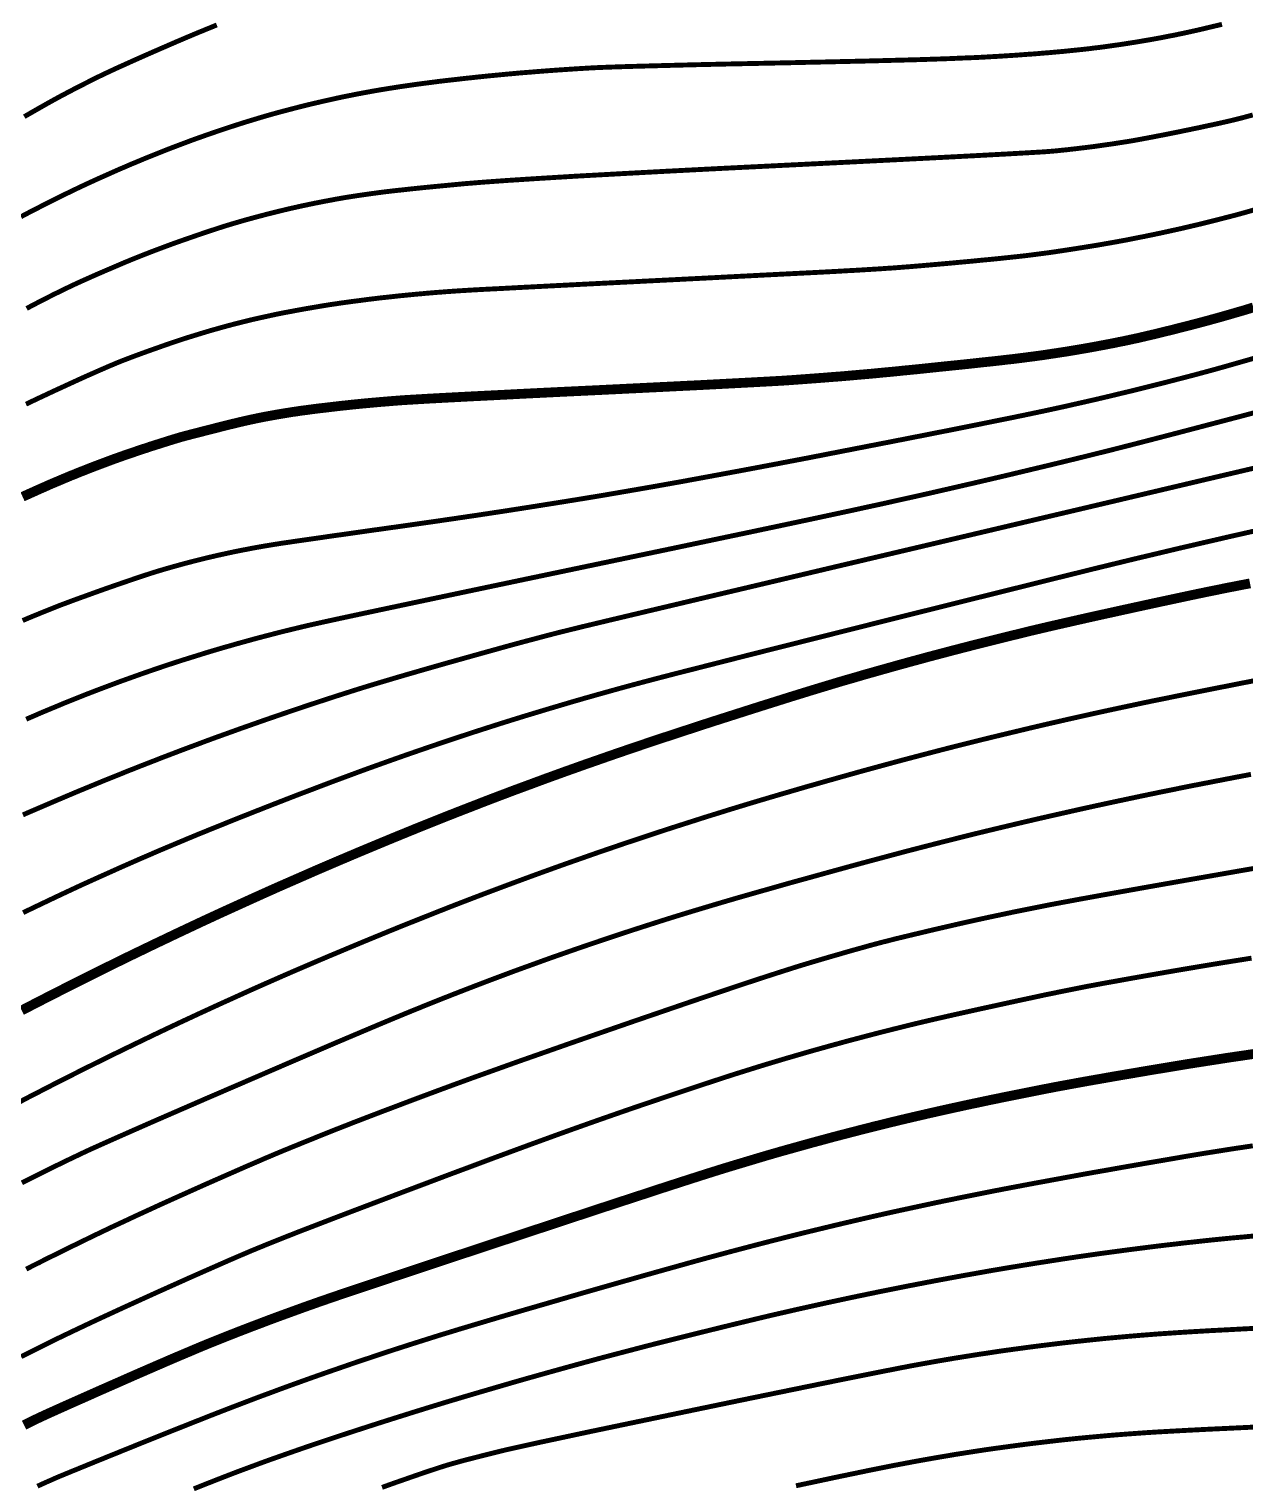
# Model space of a CAD drawing. Extents: x 36524600 to 36525730, y 2746759 to 2747713.
# Drawn here: x 36525070.4 to 36525089.02, y 2747555.33 to 2747577.6 of the extents above; entities that cross this region are included whole.
import ezdxf

# ---------------------------------------------------------------- set-up
doc = ezdxf.new("R2010")
doc.units = 0
doc.header["$LTSCALE"] = 1000
doc.header["$MEASUREMENT"] = 0
doc.layers.add('DGX', color=251, linetype='Continuous')

# ---------------------------------------------------------------- blocks, each defined once
blk = doc.blocks.new('dxt')
at = {"layer": 'DGX', "color": 253, "linetype": 'Continuous', "flags": 128}
for points, const_width in [([(36525070.33, 2747576.26), (36525070.446, 2747576.327), (36525070.553, 2747576.388), (36525070.653, 2747576.445), (36525070.744, 2747576.496), (36525070.826, 2747576.541), (36525070.9, 2747576.581), (36525070.97, 2747576.618), (36525071.04, 2747576.655), (36525071.111, 2747576.692), (36525071.181, 2747576.728), (36525071.252, 2747576.764), (36525071.323, 2747576.8), (36525071.393, 2747576.836), (36525071.465, 2747576.871), (36525071.543, 2747576.909), (36525071.635, 2747576.952), (36525071.74, 2747577.001), (36525071.86, 2747577.055), (36525071.993, 2747577.115), (36525072.141, 2747577.181), (36525072.302, 2747577.252), (36525072.477, 2747577.328), (36525072.654, 2747577.405), (36525072.823, 2747577.477), (36525072.983, 2747577.544), (36525073.134, 2747577.606), (36525073.277, 2747577.664)], 0.075), ([(36525088.667, 2747577.674), (36525088.488, 2747577.632), (36525088.351, 2747577.599), (36525088.254, 2747577.577), (36525088.177, 2747577.56), (36525088.1, 2747577.543), (36525088.024, 2747577.527), (36525087.947, 2747577.511), (36525087.87, 2747577.496), (36525087.793, 2747577.481), (36525087.716, 2747577.466), (36525087.639, 2747577.452), (36525087.562, 2747577.438), (36525087.484, 2747577.425), (36525087.407, 2747577.412), (36525087.33, 2747577.399), (36525087.252, 2747577.387), (36525087.175, 2747577.375), (36525087.097, 2747577.363), (36525087.019, 2747577.352), (36525086.942, 2747577.341), (36525086.864, 2747577.33), (36525086.786, 2747577.32), (36525086.708, 2747577.311), (36525086.631, 2747577.301), (36525086.553, 2747577.292), (36525086.475, 2747577.284), (36525086.397, 2747577.276), (36525086.319, 2747577.268), (36525086.241, 2747577.26), (36525086.162, 2747577.253), (36525086.084, 2747577.246), (36525086.006, 2747577.239), (36525085.928, 2747577.233), (36525085.85, 2747577.226), (36525085.771, 2747577.22), (36525085.693, 2747577.215), (36525085.614, 2747577.209), (36525085.536, 2747577.203), (36525085.458, 2747577.198), (36525085.379, 2747577.193), (36525085.301, 2747577.188), (36525085.222, 2747577.183), (36525085.144, 2747577.179), (36525085.061, 2747577.174), (36525084.967, 2747577.169), (36525084.864, 2747577.164), (36525084.752, 2747577.16), (36525084.629, 2747577.155), (36525084.496, 2747577.149), (36525084.354, 2747577.144), (36525084.202, 2747577.139), (36525084.023, 2747577.133), (36525083.799, 2747577.127), (36525083.531, 2747577.12), (36525083.218, 2747577.112), (36525082.86, 2747577.104), (36525082.459, 2747577.095), (36525082.012, 2747577.085), (36525081.521, 2747577.075), (36525081.033, 2747577.065), (36525080.594, 2747577.055), (36525080.204, 2747577.045), (36525079.864, 2747577.036), (36525079.574, 2747577.028), (36525079.332, 2747577.02), (36525079.14, 2747577.013), (36525078.998, 2747577.006), (36525078.88, 2747576.999), (36525078.763, 2747576.992), (36525078.645, 2747576.984), (36525078.527, 2747576.976), (36525078.41, 2747576.968), (36525078.292, 2747576.959), (36525078.174, 2747576.95), (36525078.057, 2747576.94), (36525077.938, 2747576.931), (36525077.818, 2747576.92), (36525077.696, 2747576.909), (36525077.573, 2747576.897), (36525077.447, 2747576.885), (36525077.32, 2747576.872), (36525077.191, 2747576.858), (36525077.06, 2747576.844), (36525076.93, 2747576.829), (36525076.802, 2747576.815), (36525076.677, 2747576.8), (36525076.556, 2747576.784), (36525076.437, 2747576.769), (36525076.32, 2747576.753), (36525076.207, 2747576.737), (36525076.097, 2747576.721), (36525075.988, 2747576.704), (36525075.879, 2747576.687), (36525075.77, 2747576.669), (36525075.661, 2747576.65), (36525075.553, 2747576.63), (36525075.445, 2747576.61), (36525075.336, 2747576.588), (36525075.228, 2747576.567), (36525075.12, 2747576.544), (36525075.013, 2747576.52), (36525074.905, 2747576.496), (36525074.798, 2747576.471), (36525074.691, 2747576.446), (36525074.583, 2747576.419), (36525074.477, 2747576.392), (36525074.37, 2747576.364), (36525074.263, 2747576.336), (36525074.157, 2747576.307), (36525074.051, 2747576.277), (36525073.945, 2747576.246), (36525073.84, 2747576.214), (36525073.734, 2747576.182), (36525073.629, 2747576.149), (36525073.524, 2747576.115), (36525073.419, 2747576.081), (36525073.315, 2747576.046), (36525073.21, 2747576.01), (36525073.106, 2747575.974), (36525073.002, 2747575.937), (36525072.898, 2747575.9), (36525072.795, 2747575.861), (36525072.691, 2747575.822), (36525072.588, 2747575.783), (36525072.485, 2747575.743), (36525072.382, 2747575.702), (36525072.28, 2747575.661), (36525072.178, 2747575.62), (36525072.076, 2747575.577), (36525071.974, 2747575.535), (36525071.872, 2747575.491), (36525071.771, 2747575.448), (36525071.67, 2747575.403), (36525071.569, 2747575.358), (36525071.468, 2747575.313), (36525071.367, 2747575.267), (36525071.267, 2747575.221), (36525071.167, 2747575.174), (36525071.068, 2747575.126), (36525070.968, 2747575.078), (36525070.869, 2747575.029), (36525070.77, 2747574.98), (36525070.671, 2747574.931), (36525070.573, 2747574.88), (36525070.475, 2747574.83), (36525070.377, 2747574.779), (36525070.279, 2747574.727)], 0.075), ([(36525089.138, 2747576.286), (36525088.983, 2747576.244), (36525088.884, 2747576.219), (36525088.81, 2747576.201), (36525088.728, 2747576.182), (36525088.636, 2747576.161), (36525088.536, 2747576.139), (36525088.426, 2747576.116), (36525088.308, 2747576.09), (36525088.181, 2747576.064), (36525088.046, 2747576.036), (36525087.91, 2747576.008), (36525087.783, 2747575.983), (36525087.664, 2747575.96), (36525087.555, 2747575.939), (36525087.454, 2747575.92), (36525087.361, 2747575.903), (36525087.278, 2747575.888), (36525087.203, 2747575.876), (36525087.132, 2747575.865), (36525087.061, 2747575.854), (36525086.991, 2747575.843), (36525086.92, 2747575.833), (36525086.849, 2747575.823), (36525086.778, 2747575.813), (36525086.707, 2747575.803), (36525086.636, 2747575.794), (36525086.565, 2747575.785), (36525086.494, 2747575.777), (36525086.423, 2747575.768), (36525086.352, 2747575.76), (36525086.281, 2747575.752), (36525086.21, 2747575.745), (36525086.139, 2747575.737), (36525086.068, 2747575.731), (36525085.941, 2747575.721), (36525085.701, 2747575.707), (36525085.349, 2747575.687), (36525084.884, 2747575.662), (36525084.308, 2747575.632), (36525083.619, 2747575.597), (36525082.817, 2747575.557), (36525081.904, 2747575.512), (36525080.979, 2747575.466), (36525080.147, 2747575.423), (36525079.405, 2747575.383), (36525078.755, 2747575.347), (36525078.196, 2747575.313), (36525077.729, 2747575.283), (36525077.353, 2747575.256), (36525077.068, 2747575.233), (36525076.838, 2747575.211), (36525076.627, 2747575.191), (36525076.434, 2747575.172), (36525076.26, 2747575.154), (36525076.105, 2747575.137), (36525075.967, 2747575.122), (36525075.849, 2747575.108), (36525075.749, 2747575.095), (36525075.66, 2747575.083), (36525075.573, 2747575.071), (36525075.49, 2747575.059), (36525075.409, 2747575.047), (36525075.332, 2747575.035), (36525075.257, 2747575.023), (36525075.186, 2747575.011), (36525075.117, 2747574.999), (36525075.05, 2747574.986), (36525074.983, 2747574.974), (36525074.915, 2747574.961), (36525074.848, 2747574.948), (36525074.781, 2747574.935), (36525074.714, 2747574.921), (36525074.648, 2747574.907), (36525074.581, 2747574.893), (36525074.514, 2747574.878), (36525074.447, 2747574.863), (36525074.381, 2747574.848), (36525074.314, 2747574.832), (36525074.248, 2747574.816), (36525074.182, 2747574.8), (36525074.115, 2747574.783), (36525074.049, 2747574.767), (36525073.983, 2747574.749), (36525073.917, 2747574.732), (36525073.851, 2747574.714), (36525073.785, 2747574.696), (36525073.719, 2747574.678), (36525073.653, 2747574.659), (36525073.588, 2747574.64), (36525073.522, 2747574.621), (36525073.453, 2747574.6), (36525073.375, 2747574.576), (36525073.29, 2747574.548), (36525073.197, 2747574.518), (36525073.095, 2747574.484), (36525072.986, 2747574.447), (36525072.869, 2747574.406), (36525072.744, 2747574.363), (36525072.615, 2747574.317), (36525072.487, 2747574.27), (36525072.359, 2747574.222), (36525072.231, 2747574.173), (36525072.104, 2747574.123), (36525071.977, 2747574.072), (36525071.851, 2747574.02), (36525071.725, 2747573.966), (36525071.603, 2747573.914), (36525071.489, 2747573.865), (36525071.384, 2747573.819), (36525071.286, 2747573.775), (36525071.196, 2747573.735), (36525071.115, 2747573.698), (36525071.041, 2747573.663), (36525070.976, 2747573.632), (36525070.914, 2747573.602), (36525070.853, 2747573.572), (36525070.791, 2747573.542), (36525070.73, 2747573.511), (36525070.669, 2747573.48), (36525070.608, 2747573.449), (36525070.548, 2747573.418), (36525070.487, 2747573.386), (36525070.426, 2747573.354), (36525070.366, 2747573.322)], 0.075), ([(36525089.234, 2747574.853), (36525089.037, 2747574.797), (36525088.878, 2747574.753), (36525088.738, 2747574.717), (36525088.598, 2747574.681), (36525088.458, 2747574.646), (36525088.318, 2747574.611), (36525088.177, 2747574.578), (36525088.037, 2747574.545), (36525087.896, 2747574.514), (36525087.755, 2747574.483), (36525087.613, 2747574.453), (36525087.472, 2747574.424), (36525087.33, 2747574.396), (36525087.188, 2747574.368), (36525087.046, 2747574.342), (36525086.904, 2747574.317), (36525086.762, 2747574.292), (36525086.619, 2747574.269), (36525086.48, 2747574.247), (36525086.347, 2747574.226), (36525086.221, 2747574.207), (36525086.102, 2747574.189), (36525085.989, 2747574.173), (36525085.882, 2747574.159), (36525085.782, 2747574.146), (36525085.689, 2747574.134), (36525085.594, 2747574.123), (36525085.491, 2747574.112), (36525085.378, 2747574.1), (36525085.256, 2747574.087), (36525085.126, 2747574.074), (36525084.986, 2747574.061), (36525084.837, 2747574.046), (36525084.679, 2747574.032), (36525084.522, 2747574.017), (36525084.375, 2747574.004), (36525084.238, 2747573.992), (36525084.111, 2747573.981), (36525083.994, 2747573.971), (36525083.888, 2747573.962), (36525083.791, 2747573.955), (36525083.705, 2747573.948), (36525083.624, 2747573.942), (36525083.542, 2747573.937), (36525083.461, 2747573.931), (36525083.38, 2747573.926), (36525083.298, 2747573.921), (36525083.217, 2747573.916), (36525083.136, 2747573.911), (36525083.054, 2747573.906), (36525082.936, 2747573.9), (36525082.744, 2747573.889), (36525082.478, 2747573.875), (36525082.139, 2747573.858), (36525081.725, 2747573.837), (36525081.238, 2747573.812), (36525080.677, 2747573.783), (36525080.043, 2747573.751), (36525079.408, 2747573.719), (36525078.849, 2747573.691), (36525078.365, 2747573.666), (36525077.956, 2747573.645), (36525077.621, 2747573.627), (36525077.362, 2747573.614), (36525077.178, 2747573.604), (36525077.068, 2747573.597), (36525076.996, 2747573.593), (36525076.924, 2747573.588), (36525076.852, 2747573.583), (36525076.78, 2747573.578), (36525076.708, 2747573.572), (36525076.636, 2747573.567), (36525076.564, 2747573.561), (36525076.492, 2747573.555), (36525076.42, 2747573.548), (36525076.348, 2747573.542), (36525076.276, 2747573.535), (36525076.204, 2747573.528), (36525076.132, 2747573.521), (36525076.06, 2747573.514), (36525075.989, 2747573.506), (36525075.917, 2747573.498), (36525075.844, 2747573.49), (36525075.769, 2747573.482), (36525075.691, 2747573.472), (36525075.612, 2747573.463), (36525075.53, 2747573.452), (36525075.446, 2747573.441), (36525075.36, 2747573.43), (36525075.271, 2747573.418), (36525075.179, 2747573.405), (36525075.083, 2747573.391), (36525074.983, 2747573.376), (36525074.878, 2747573.359), (36525074.769, 2747573.34), (36525074.656, 2747573.321), (36525074.539, 2747573.3), (36525074.417, 2747573.277), (36525074.293, 2747573.254), (36525074.17, 2747573.229), (36525074.047, 2747573.202), (36525073.924, 2747573.175), (36525073.801, 2747573.147), (36525073.679, 2747573.117), (36525073.557, 2747573.086), (36525073.435, 2747573.054), (36525073.313, 2747573.02), (36525073.192, 2747572.986), (36525073.071, 2747572.95), (36525072.951, 2747572.913), (36525072.83, 2747572.876), (36525072.711, 2747572.837), (36525072.591, 2747572.797), (36525072.472, 2747572.756), (36525072.357, 2747572.715), (36525072.249, 2747572.677), (36525072.149, 2747572.641), (36525072.056, 2747572.607), (36525071.971, 2747572.575), (36525071.894, 2747572.546), (36525071.824, 2747572.519), (36525071.762, 2747572.494), (36525071.7, 2747572.468), (36525071.631, 2747572.439), (36525071.555, 2747572.406), (36525071.472, 2747572.37), (36525071.382, 2747572.33), (36525071.284, 2747572.287), (36525071.18, 2747572.24), (36525071.069, 2747572.189), (36525070.956, 2747572.137), (36525070.847, 2747572.087), (36525070.741, 2747572.038), (36525070.639, 2747571.99), (36525070.541, 2747571.944), (36525070.446, 2747571.899), (36525070.356, 2747571.856)], 0.075), ([(36525089.147, 2747573.338), (36525089.006, 2747573.295), (36525088.865, 2747573.254), (36525088.724, 2747573.213), (36525088.582, 2747573.173), (36525088.44, 2747573.134), (36525088.298, 2747573.096), (36525088.156, 2747573.059), (36525088.018, 2747573.024), (36525087.889, 2747572.991), (36525087.769, 2747572.962), (36525087.657, 2747572.934), (36525087.554, 2747572.91), (36525087.461, 2747572.888), (36525087.375, 2747572.868), (36525087.299, 2747572.852), (36525087.227, 2747572.836), (36525087.155, 2747572.821), (36525087.083, 2747572.807), (36525087.011, 2747572.792), (36525086.939, 2747572.778), (36525086.867, 2747572.764), (36525086.795, 2747572.751), (36525086.723, 2747572.737), (36525086.65, 2747572.724), (36525086.578, 2747572.711), (36525086.506, 2747572.699), (36525086.433, 2747572.686), (36525086.361, 2747572.674), (36525086.288, 2747572.662), (36525086.215, 2747572.651), (36525086.143, 2747572.64), (36525086.07, 2747572.629), (36525085.997, 2747572.618), (36525085.925, 2747572.607), (36525085.852, 2747572.597), (36525085.779, 2747572.587), (36525085.706, 2747572.578), (36525085.633, 2747572.568), (36525085.561, 2747572.559), (36525085.479, 2747572.549), (36525085.379, 2747572.538), (36525085.261, 2747572.524), (36525085.125, 2747572.509), (36525084.971, 2747572.493), (36525084.8, 2747572.474), (36525084.61, 2747572.454), (36525084.402, 2747572.433), (36525084.192, 2747572.411), (36525083.993, 2747572.39), (36525083.806, 2747572.372), (36525083.631, 2747572.354), (36525083.468, 2747572.339), (36525083.317, 2747572.324), (36525083.178, 2747572.312), (36525083.051, 2747572.301), (36525082.93, 2747572.29), (36525082.809, 2747572.28), (36525082.687, 2747572.271), (36525082.566, 2747572.261), (36525082.445, 2747572.252), (36525082.324, 2747572.243), (36525082.202, 2747572.234), (36525082.081, 2747572.225), (36525081.929, 2747572.215), (36525081.714, 2747572.203), (36525081.437, 2747572.188), (36525081.097, 2747572.17), (36525080.695, 2747572.149), (36525080.231, 2747572.126), (36525079.704, 2747572.1), (36525079.115, 2747572.071), (36525078.527, 2747572.043), (36525078, 2747572.017), (36525077.535, 2747571.993), (36525077.133, 2747571.973), (36525076.792, 2747571.955), (36525076.514, 2747571.94), (36525076.298, 2747571.927), (36525076.145, 2747571.918), (36525076.022, 2747571.909), (36525075.9, 2747571.899), (36525075.777, 2747571.889), (36525075.655, 2747571.878), (36525075.532, 2747571.867), (36525075.41, 2747571.855), (36525075.288, 2747571.842), (36525075.166, 2747571.829), (36525075.047, 2747571.815), (36525074.937, 2747571.802), (36525074.834, 2747571.79), (36525074.739, 2747571.778), (36525074.651, 2747571.766), (36525074.571, 2747571.756), (36525074.499, 2747571.745), (36525074.434, 2747571.736), (36525074.374, 2747571.726), (36525074.313, 2747571.716), (36525074.253, 2747571.706), (36525074.192, 2747571.696), (36525074.132, 2747571.685), (36525074.071, 2747571.674), (36525074.011, 2747571.663), (36525073.951, 2747571.651), (36525073.887, 2747571.638), (36525073.816, 2747571.623), (36525073.737, 2747571.606), (36525073.651, 2747571.586), (36525073.558, 2747571.564), (36525073.457, 2747571.539), (36525073.349, 2747571.512), (36525073.234, 2747571.483), (36525073.122, 2747571.454), (36525073.023, 2747571.429), (36525072.937, 2747571.407), (36525072.864, 2747571.388), (36525072.804, 2747571.372), (36525072.758, 2747571.36), (36525072.725, 2747571.351), (36525072.705, 2747571.345), (36525072.688, 2747571.34), (36525072.665, 2747571.333), (36525072.635, 2747571.324), (36525072.599, 2747571.313), (36525072.557, 2747571.3), (36525072.507, 2747571.284), (36525072.452, 2747571.267), (36525072.39, 2747571.247), (36525072.325, 2747571.227), (36525072.26, 2747571.206), (36525072.195, 2747571.184), (36525072.13, 2747571.163), (36525072.065, 2747571.141), (36525072, 2747571.119), (36525071.935, 2747571.097), (36525071.871, 2747571.075), (36525071.806, 2747571.052), (36525071.742, 2747571.029), (36525071.677, 2747571.006), (36525071.613, 2747570.982), (36525071.549, 2747570.958), (36525071.485, 2747570.934), (36525071.421, 2747570.91), (36525071.357, 2747570.885), (36525071.293, 2747570.86), (36525071.23, 2747570.835), (36525071.166, 2747570.81), (36525071.103, 2747570.784), (36525071.039, 2747570.759), (36525070.976, 2747570.732), (36525070.913, 2747570.706), (36525070.85, 2747570.679), (36525070.785, 2747570.652), (36525070.715, 2747570.622), (36525070.642, 2747570.589), (36525070.564, 2747570.555), (36525070.482, 2747570.518), (36525070.395, 2747570.479), (36525070.304, 2747570.438)], 0.15), ([(36525089.267, 2747572.591), (36525089.016, 2747572.519), (36525088.789, 2747572.454), (36525088.588, 2747572.397), (36525088.412, 2747572.349), (36525088.248, 2747572.305), (36525088.084, 2747572.262), (36525087.92, 2747572.22), (36525087.755, 2747572.177), (36525087.591, 2747572.136), (36525087.426, 2747572.095), (36525087.261, 2747572.054), (36525087.097, 2747572.015), (36525086.932, 2747571.975), (36525086.766, 2747571.936), (36525086.601, 2747571.898), (36525086.436, 2747571.861), (36525086.27, 2747571.823), (36525086.105, 2747571.787), (36525085.939, 2747571.751), (36525085.773, 2747571.716), (36525085.582, 2747571.676), (36525085.343, 2747571.627), (36525085.054, 2747571.569), (36525084.716, 2747571.501), (36525084.329, 2747571.424), (36525083.893, 2747571.338), (36525083.407, 2747571.243), (36525082.873, 2747571.139), (36525082.326, 2747571.032), (36525081.802, 2747570.932), (36525081.303, 2747570.838), (36525080.828, 2747570.75), (36525080.377, 2747570.667), (36525079.95, 2747570.591), (36525079.546, 2747570.521), (36525079.167, 2747570.456), (36525078.797, 2747570.395), (36525078.423, 2747570.335), (36525078.044, 2747570.275), (36525077.66, 2747570.215), (36525077.271, 2747570.156), (36525076.878, 2747570.098), (36525076.48, 2747570.04), (36525076.078, 2747569.983), (36525075.693, 2747569.929), (36525075.35, 2747569.88), (36525075.049, 2747569.838), (36525074.789, 2747569.8), (36525074.57, 2747569.769), (36525074.393, 2747569.743), (36525074.257, 2747569.723), (36525074.162, 2747569.708), (36525074.089, 2747569.696), (36525074.015, 2747569.684), (36525073.941, 2747569.671), (36525073.868, 2747569.658), (36525073.794, 2747569.644), (36525073.721, 2747569.63), (36525073.647, 2747569.616), (36525073.574, 2747569.601), (36525073.501, 2747569.586), (36525073.428, 2747569.57), (36525073.355, 2747569.554), (36525073.282, 2747569.538), (36525073.209, 2747569.521), (36525073.136, 2747569.504), (36525073.064, 2747569.486), (36525072.991, 2747569.468), (36525072.919, 2747569.45), (36525072.846, 2747569.431), (36525072.774, 2747569.412), (36525072.702, 2747569.392), (36525072.63, 2747569.372), (36525072.558, 2747569.352), (36525072.486, 2747569.331), (36525072.414, 2747569.31), (36525072.338, 2747569.287), (36525072.254, 2747569.26), (36525072.16, 2747569.23), (36525072.058, 2747569.196), (36525071.948, 2747569.158), (36525071.828, 2747569.117), (36525071.7, 2747569.073), (36525071.563, 2747569.025), (36525071.426, 2747568.976), (36525071.299, 2747568.93), (36525071.18, 2747568.887), (36525071.07, 2747568.847), (36525070.969, 2747568.809), (36525070.877, 2747568.775), (36525070.794, 2747568.742), (36525070.721, 2747568.713), (36525070.651, 2747568.685), (36525070.582, 2747568.657), (36525070.513, 2747568.628), (36525070.443, 2747568.6), (36525070.374, 2747568.571), (36525070.305, 2747568.541)], 0.075), ([(36525089.451, 2747571.802), (36525088.92, 2747571.661), (36525088.436, 2747571.534), (36525087.998, 2747571.419), (36525087.606, 2747571.317), (36525087.261, 2747571.228), (36525086.962, 2747571.152), (36525086.709, 2747571.089), (36525086.479, 2747571.032), (36525086.249, 2747570.976), (36525086.019, 2747570.92), (36525085.788, 2747570.865), (36525085.558, 2747570.81), (36525085.328, 2747570.755), (36525085.097, 2747570.701), (36525084.866, 2747570.647), (36525084.636, 2747570.594), (36525084.405, 2747570.541), (36525084.174, 2747570.488), (36525083.943, 2747570.436), (36525083.712, 2747570.385), (36525083.481, 2747570.333), (36525083.25, 2747570.283), (36525083.018, 2747570.232), (36525082.748, 2747570.174), (36525082.398, 2747570.099), (36525081.97, 2747570.008), (36525081.464, 2747569.901), (36525080.879, 2747569.778), (36525080.215, 2747569.638), (36525079.473, 2747569.483), (36525078.652, 2747569.311), (36525077.837, 2747569.14), (36525077.115, 2747568.988), (36525076.485, 2747568.855), (36525075.947, 2747568.741), (36525075.5, 2747568.646), (36525075.146, 2747568.57), (36525074.884, 2747568.513), (36525074.713, 2747568.475), (36525074.589, 2747568.446), (36525074.465, 2747568.416), (36525074.341, 2747568.386), (36525074.217, 2747568.355), (36525074.094, 2747568.323), (36525073.971, 2747568.291), (36525073.847, 2747568.258), (36525073.724, 2747568.224), (36525073.601, 2747568.19), (36525073.479, 2747568.155), (36525073.356, 2747568.12), (36525073.234, 2747568.084), (36525073.111, 2747568.047), (36525072.99, 2747568.009), (36525072.868, 2747567.971), (36525072.746, 2747567.933), (36525072.625, 2747567.894), (36525072.504, 2747567.854), (36525072.382, 2747567.813), (36525072.262, 2747567.772), (36525072.141, 2747567.73), (36525072.02, 2747567.687), (36525071.9, 2747567.644), (36525071.78, 2747567.601), (36525071.66, 2747567.556), (36525071.54, 2747567.511), (36525071.421, 2747567.466), (36525071.302, 2747567.42), (36525071.183, 2747567.373), (36525071.065, 2747567.326), (36525070.946, 2747567.278), (36525070.829, 2747567.229), (36525070.711, 2747567.18), (36525070.593, 2747567.131), (36525070.476, 2747567.08), (36525070.359, 2747567.03)], 0.075), ([(36525089.519, 2747570.961), (36525088.374, 2747570.692), (36525087.053, 2747570.38), (36525085.555, 2747570.027), (36525084.059, 2747569.674), (36525082.744, 2747569.364), (36525081.61, 2747569.096), (36525080.658, 2747568.871), (36525079.886, 2747568.688), (36525079.296, 2747568.548), (36525078.887, 2747568.45), (36525078.659, 2747568.394), (36525078.513, 2747568.358), (36525078.35, 2747568.316), (36525078.17, 2747568.268), (36525077.973, 2747568.216), (36525077.759, 2747568.158), (36525077.529, 2747568.094), (36525077.281, 2747568.025), (36525077.017, 2747567.951), (36525076.753, 2747567.877), (36525076.506, 2747567.806), (36525076.276, 2747567.74), (36525076.063, 2747567.678), (36525075.868, 2747567.62), (36525075.69, 2747567.567), (36525075.529, 2747567.518), (36525075.385, 2747567.473), (36525075.25, 2747567.43), (36525075.115, 2747567.387), (36525074.98, 2747567.343), (36525074.846, 2747567.299), (36525074.711, 2747567.255), (36525074.577, 2747567.21), (36525074.442, 2747567.165), (36525074.308, 2747567.119), (36525074.174, 2747567.073), (36525074.04, 2747567.027), (36525073.906, 2747566.98), (36525073.773, 2747566.933), (36525073.639, 2747566.886), (36525073.506, 2747566.838), (36525073.372, 2747566.79), (36525073.239, 2747566.742), (36525073.106, 2747566.693), (36525072.973, 2747566.643), (36525072.841, 2747566.594), (36525072.708, 2747566.544), (36525072.575, 2747566.493), (36525072.443, 2747566.443), (36525072.311, 2747566.391), (36525072.179, 2747566.34), (36525072.047, 2747566.288), (36525071.915, 2747566.236), (36525071.784, 2747566.183), (36525071.652, 2747566.13), (36525071.521, 2747566.077), (36525071.39, 2747566.023), (36525071.259, 2747565.969), (36525071.128, 2747565.915), (36525070.991, 2747565.857), (36525070.84, 2747565.793), (36525070.676, 2747565.723), (36525070.499, 2747565.647), (36525070.309, 2747565.565)], 0.075), ([(36525089.15, 2747569.91), (36525088.965, 2747569.868), (36525088.779, 2747569.826), (36525088.594, 2747569.783), (36525088.408, 2747569.74), (36525088.223, 2747569.697), (36525088.037, 2747569.654), (36525087.852, 2747569.61), (36525087.667, 2747569.566), (36525087.482, 2747569.522), (36525087.297, 2747569.478), (36525087.112, 2747569.433), (36525086.927, 2747569.388), (36525086.709, 2747569.335), (36525086.427, 2747569.265), (36525086.079, 2747569.179), (36525085.667, 2747569.076), (36525085.189, 2747568.957), (36525084.646, 2747568.822), (36525084.038, 2747568.67), (36525083.366, 2747568.502), (36525082.693, 2747568.333), (36525082.085, 2747568.18), (36525081.543, 2747568.044), (36525081.066, 2747567.923), (36525080.654, 2747567.818), (36525080.307, 2747567.73), (36525080.026, 2747567.657), (36525079.81, 2747567.6), (36525079.626, 2747567.551), (36525079.443, 2747567.501), (36525079.26, 2747567.45), (36525079.077, 2747567.399), (36525078.894, 2747567.347), (36525078.711, 2747567.294), (36525078.529, 2747567.24), (36525078.347, 2747567.186), (36525078.165, 2747567.131), (36525077.983, 2747567.076), (36525077.802, 2747567.02), (36525077.62, 2747566.963), (36525077.439, 2747566.905), (36525077.258, 2747566.847), (36525077.078, 2747566.788), (36525076.897, 2747566.728), (36525076.717, 2747566.668), (36525076.537, 2747566.607), (36525076.357, 2747566.545), (36525076.178, 2747566.483), (36525075.999, 2747566.42), (36525075.82, 2747566.356), (36525075.641, 2747566.292), (36525075.462, 2747566.227), (36525075.282, 2747566.16), (36525075.098, 2747566.092), (36525074.91, 2747566.021), (36525074.719, 2747565.948), (36525074.523, 2747565.874), (36525074.324, 2747565.797), (36525074.121, 2747565.718), (36525073.915, 2747565.637), (36525073.71, 2747565.556), (36525073.514, 2747565.478), (36525073.326, 2747565.402), (36525073.145, 2747565.329), (36525072.973, 2747565.259), (36525072.809, 2747565.191), (36525072.654, 2747565.126), (36525072.506, 2747565.064), (36525072.362, 2747565.003), (36525072.219, 2747564.941), (36525072.075, 2747564.879), (36525071.932, 2747564.816), (36525071.789, 2747564.753), (36525071.647, 2747564.689), (36525071.504, 2747564.625), (36525071.362, 2747564.561), (36525071.214, 2747564.494), (36525071.055, 2747564.42), (36525070.886, 2747564.341), (36525070.705, 2747564.255), (36525070.514, 2747564.164), (36525070.312, 2747564.067)], 0.075), ([(36525089.096, 2747569.111), (36525088.901, 2747569.073), (36525088.752, 2747569.044), (36525088.619, 2747569.017), (36525088.471, 2747568.987), (36525088.307, 2747568.953), (36525088.127, 2747568.915), (36525087.932, 2747568.873), (36525087.721, 2747568.828), (36525087.495, 2747568.779), (36525087.253, 2747568.726), (36525087.012, 2747568.673), (36525086.786, 2747568.623), (36525086.575, 2747568.576), (36525086.381, 2747568.532), (36525086.202, 2747568.491), (36525086.039, 2747568.454), (36525085.891, 2747568.419), (36525085.759, 2747568.388), (36525085.635, 2747568.358), (36525085.511, 2747568.327), (36525085.387, 2747568.297), (36525085.263, 2747568.266), (36525085.139, 2747568.235), (36525085.015, 2747568.204), (36525084.891, 2747568.173), (36525084.768, 2747568.141), (36525084.644, 2747568.109), (36525084.521, 2747568.077), (36525084.397, 2747568.044), (36525084.274, 2747568.012), (36525084.15, 2747567.979), (36525084.027, 2747567.945), (36525083.904, 2747567.912), (36525083.781, 2747567.878), (36525083.658, 2747567.844), (36525083.535, 2747567.809), (36525083.412, 2747567.775), (36525083.289, 2747567.74), (36525083.166, 2747567.705), (36525083.044, 2747567.669), (36525082.921, 2747567.634), (36525082.799, 2747567.598), (36525082.67, 2747567.559), (36525082.528, 2747567.516), (36525082.373, 2747567.469), (36525082.205, 2747567.417), (36525082.024, 2747567.361), (36525081.831, 2747567.3), (36525081.624, 2747567.235), (36525081.404, 2747567.165), (36525081.182, 2747567.094), (36525080.969, 2747567.026), (36525080.764, 2747566.96), (36525080.568, 2747566.896), (36525080.38, 2747566.834), (36525080.2, 2747566.775), (36525080.029, 2747566.719), (36525079.866, 2747566.664), (36525079.708, 2747566.611), (36525079.55, 2747566.557), (36525079.392, 2747566.503), (36525079.234, 2747566.448), (36525079.077, 2747566.393), (36525078.919, 2747566.338), (36525078.762, 2747566.282), (36525078.604, 2747566.226), (36525078.447, 2747566.169), (36525078.29, 2747566.112), (36525078.134, 2747566.054), (36525077.977, 2747565.996), (36525077.82, 2747565.938), (36525077.664, 2747565.879), (36525077.508, 2747565.82), (36525077.352, 2747565.76), (36525077.196, 2747565.699), (36525077.038, 2747565.638), (36525076.88, 2747565.576), (36525076.72, 2747565.513), (36525076.56, 2747565.449), (36525076.398, 2747565.384), (36525076.236, 2747565.318), (36525076.072, 2747565.251), (36525075.909, 2747565.184), (36525075.748, 2747565.117), (36525075.589, 2747565.051), (36525075.431, 2747564.985), (36525075.276, 2747564.919), (36525075.122, 2747564.854), (36525074.971, 2747564.789), (36525074.821, 2747564.725), (36525074.673, 2747564.66), (36525074.525, 2747564.595), (36525074.376, 2747564.53), (36525074.228, 2747564.465), (36525074.08, 2747564.399), (36525073.933, 2747564.333), (36525073.785, 2747564.266), (36525073.638, 2747564.199), (36525073.49, 2747564.132), (36525073.343, 2747564.065), (36525073.196, 2747563.997), (36525073.049, 2747563.929), (36525072.903, 2747563.86), (36525072.756, 2747563.791), (36525072.61, 2747563.722), (36525072.464, 2747563.652), (36525072.318, 2747563.583), (36525072.172, 2747563.512), (36525072.026, 2747563.442), (36525071.88, 2747563.371), (36525071.735, 2747563.3), (36525071.59, 2747563.228), (36525071.445, 2747563.156), (36525071.3, 2747563.084), (36525071.155, 2747563.011), (36525071.011, 2747562.939), (36525070.866, 2747562.865), (36525070.722, 2747562.792), (36525070.578, 2747562.718), (36525070.434, 2747562.644), (36525070.29, 2747562.569)], 0.15), ([(36525070.252, 2747561.164), (36525070.411, 2747561.248), (36525070.571, 2747561.33), (36525070.73, 2747561.412), (36525070.89, 2747561.494), (36525071.051, 2747561.575), (36525071.211, 2747561.656), (36525071.372, 2747561.736), (36525071.533, 2747561.816), (36525071.694, 2747561.895), (36525071.856, 2747561.974), (36525072.017, 2747562.052), (36525072.179, 2747562.13), (36525072.341, 2747562.208), (36525072.503, 2747562.285), (36525072.666, 2747562.362), (36525072.829, 2747562.438), (36525072.992, 2747562.514), (36525073.155, 2747562.589), (36525073.318, 2747562.664), (36525073.482, 2747562.738), (36525073.645, 2747562.812), (36525073.809, 2747562.886), (36525073.973, 2747562.959), (36525074.139, 2747563.032), (36525074.307, 2747563.106), (36525074.478, 2747563.18), (36525074.652, 2747563.255), (36525074.828, 2747563.33), (36525075.007, 2747563.406), (36525075.189, 2747563.482), (36525075.373, 2747563.559), (36525075.558, 2747563.636), (36525075.743, 2747563.712), (36525075.926, 2747563.787), (36525076.108, 2747563.861), (36525076.289, 2747563.933), (36525076.469, 2747564.005), (36525076.648, 2747564.076), (36525076.825, 2747564.146), (36525077.003, 2747564.215), (36525077.18, 2747564.283), (36525077.358, 2747564.351), (36525077.536, 2747564.418), (36525077.715, 2747564.485), (36525077.893, 2747564.551), (36525078.072, 2747564.617), (36525078.251, 2747564.682), (36525078.43, 2747564.747), (36525078.609, 2747564.811), (36525078.789, 2747564.874), (36525078.968, 2747564.937), (36525079.148, 2747565), (36525079.328, 2747565.061), (36525079.508, 2747565.123), (36525079.689, 2747565.183), (36525079.869, 2747565.243), (36525080.05, 2747565.303), (36525080.231, 2747565.362), (36525080.412, 2747565.42), (36525080.594, 2747565.478), (36525080.775, 2747565.536), (36525080.957, 2747565.592), (36525081.139, 2747565.649), (36525081.323, 2747565.705), (36525081.511, 2747565.762), (36525081.703, 2747565.819), (36525081.899, 2747565.877), (36525082.099, 2747565.935), (36525082.304, 2747565.995), (36525082.512, 2747566.054), (36525082.724, 2747566.114), (36525082.937, 2747566.174), (36525083.148, 2747566.233), (36525083.356, 2747566.29), (36525083.562, 2747566.346), (36525083.765, 2747566.401), (36525083.966, 2747566.454), (36525084.164, 2747566.506), (36525084.36, 2747566.557), (36525084.555, 2747566.607), (36525084.75, 2747566.656), (36525084.945, 2747566.705), (36525085.141, 2747566.753), (36525085.336, 2747566.8), (36525085.532, 2747566.847), (36525085.728, 2747566.894), (36525085.923, 2747566.94), (36525086.119, 2747566.985), (36525086.315, 2747567.03), (36525086.512, 2747567.074), (36525086.708, 2747567.118), (36525086.905, 2747567.161), (36525087.101, 2747567.203), (36525087.298, 2747567.245), (36525087.495, 2747567.287), (36525087.709, 2747567.331), (36525087.957, 2747567.381), (36525088.239, 2747567.438), (36525088.555, 2747567.501), (36525088.906, 2747567.57), (36525089.29, 2747567.646)], 0.075), ([(36525089.11, 2747566.185), (36525088.873, 2747566.14), (36525088.636, 2747566.094), (36525088.399, 2747566.048), (36525088.162, 2747566.002), (36525087.926, 2747565.954), (36525087.69, 2747565.906), (36525087.453, 2747565.857), (36525087.217, 2747565.807), (36525086.982, 2747565.757), (36525086.746, 2747565.706), (36525086.51, 2747565.654), (36525086.275, 2747565.601), (36525086.04, 2747565.548), (36525085.805, 2747565.494), (36525085.57, 2747565.439), (36525085.335, 2747565.383), (36525085.101, 2747565.327), (36525084.866, 2747565.27), (36525084.627, 2747565.21), (36525084.377, 2747565.147), (36525084.116, 2747565.08), (36525083.845, 2747565.01), (36525083.564, 2747564.935), (36525083.272, 2747564.857), (36525082.97, 2747564.775), (36525082.657, 2747564.689), (36525082.347, 2747564.603), (36525082.053, 2747564.522), (36525081.776, 2747564.443), (36525081.514, 2747564.369), (36525081.269, 2747564.299), (36525081.04, 2747564.232), (36525080.828, 2747564.169), (36525080.631, 2747564.11), (36525080.443, 2747564.053), (36525080.255, 2747563.995), (36525080.067, 2747563.936), (36525079.88, 2747563.876), (36525079.693, 2747563.816), (36525079.506, 2747563.755), (36525079.319, 2747563.693), (36525079.132, 2747563.63), (36525078.946, 2747563.567), (36525078.76, 2747563.503), (36525078.574, 2747563.438), (36525078.388, 2747563.373), (36525078.203, 2747563.306), (36525078.018, 2747563.239), (36525077.833, 2747563.172), (36525077.649, 2747563.103), (36525077.465, 2747563.034), (36525077.281, 2747562.964), (36525077.097, 2747562.893), (36525076.914, 2747562.822), (36525076.731, 2747562.75), (36525076.548, 2747562.677), (36525076.365, 2747562.603), (36525076.183, 2747562.529), (36525075.983, 2747562.446), (36525075.745, 2747562.347), (36525075.471, 2747562.231), (36525075.159, 2747562.099), (36525074.811, 2747561.95), (36525074.426, 2747561.785), (36525074.004, 2747561.603), (36525073.545, 2747561.405), (36525073.09, 2747561.209), (36525072.683, 2747561.032), (36525072.322, 2747560.875), (36525072.008, 2747560.737), (36525071.741, 2747560.619), (36525071.521, 2747560.521), (36525071.347, 2747560.443), (36525071.22, 2747560.384), (36525071.116, 2747560.334), (36525071.013, 2747560.285), (36525070.91, 2747560.235), (36525070.807, 2747560.185), (36525070.704, 2747560.134), (36525070.601, 2747560.083), (36525070.499, 2747560.032), (36525070.397, 2747559.98), (36525070.294, 2747559.929)], 0.075), ([(36525070.359, 2747558.606), (36525070.456, 2747558.656), (36525070.561, 2747558.708), (36525070.673, 2747558.765), (36525070.793, 2747558.824), (36525070.921, 2747558.887), (36525071.056, 2747558.954), (36525071.199, 2747559.023), (36525071.349, 2747559.097), (36525071.508, 2747559.173), (36525071.677, 2747559.254), (36525071.856, 2747559.337), (36525072.044, 2747559.425), (36525072.242, 2747559.516), (36525072.449, 2747559.611), (36525072.667, 2747559.709), (36525072.894, 2747559.811), (36525073.118, 2747559.911), (36525073.329, 2747560.004), (36525073.525, 2747560.09), (36525073.707, 2747560.17), (36525073.874, 2747560.242), (36525074.027, 2747560.308), (36525074.166, 2747560.367), (36525074.291, 2747560.419), (36525074.408, 2747560.467), (36525074.526, 2747560.515), (36525074.644, 2747560.563), (36525074.761, 2747560.61), (36525074.879, 2747560.658), (36525074.997, 2747560.705), (36525075.115, 2747560.752), (36525075.233, 2747560.798), (36525075.359, 2747560.848), (36525075.5, 2747560.902), (36525075.656, 2747560.962), (36525075.826, 2747561.027), (36525076.012, 2747561.097), (36525076.212, 2747561.173), (36525076.428, 2747561.254), (36525076.659, 2747561.34), (36525076.913, 2747561.434), (36525077.201, 2747561.539), (36525077.523, 2747561.654), (36525077.877, 2747561.781), (36525078.265, 2747561.917), (36525078.686, 2747562.065), (36525079.141, 2747562.223), (36525079.629, 2747562.392), (36525080.113, 2747562.558), (36525080.557, 2747562.71), (36525080.96, 2747562.846), (36525081.323, 2747562.968), (36525081.645, 2747563.074), (36525081.927, 2747563.165), (36525082.169, 2747563.242), (36525082.37, 2747563.303), (36525082.546, 2747563.355), (36525082.71, 2747563.403), (36525082.863, 2747563.447), (36525083.005, 2747563.488), (36525083.135, 2747563.524), (36525083.254, 2747563.558), (36525083.363, 2747563.587), (36525083.46, 2747563.613), (36525083.557, 2747563.637), (36525083.665, 2747563.665), (36525083.786, 2747563.694), (36525083.918, 2747563.726), (36525084.061, 2747563.76), (36525084.216, 2747563.797), (36525084.383, 2747563.836), (36525084.561, 2747563.877), (36525084.745, 2747563.919), (36525084.93, 2747563.96), (36525085.114, 2747564), (36525085.299, 2747564.039), (36525085.483, 2747564.078), (36525085.668, 2747564.115), (36525085.854, 2747564.152), (36525086.039, 2747564.189), (36525086.247, 2747564.228), (36525086.499, 2747564.275), (36525086.796, 2747564.329), (36525087.138, 2747564.39), (36525087.524, 2747564.459), (36525087.955, 2747564.535), (36525088.43, 2747564.618), (36525088.95, 2747564.709), (36525089.465, 2747564.798)], 0.075), ([(36525070.283, 2747557.266), (36525070.42, 2747557.335), (36525070.56, 2747557.405), (36525070.703, 2747557.477), (36525070.857, 2747557.552), (36525071.026, 2747557.633), (36525071.209, 2747557.72), (36525071.408, 2747557.814), (36525071.622, 2747557.913), (36525071.852, 2747558.019), (36525072.096, 2747558.13), (36525072.355, 2747558.248), (36525072.614, 2747558.364), (36525072.857, 2747558.473), (36525073.083, 2747558.573), (36525073.292, 2747558.665), (36525073.485, 2747558.75), (36525073.662, 2747558.826), (36525073.822, 2747558.894), (36525073.966, 2747558.953), (36525074.118, 2747559.015), (36525074.302, 2747559.088), (36525074.519, 2747559.174), (36525074.769, 2747559.27), (36525075.052, 2747559.379), (36525075.367, 2747559.499), (36525075.715, 2747559.631), (36525076.095, 2747559.775), (36525076.48, 2747559.92), (36525076.84, 2747560.056), (36525077.176, 2747560.181), (36525077.488, 2747560.298), (36525077.776, 2747560.404), (36525078.039, 2747560.501), (36525078.278, 2747560.588), (36525078.492, 2747560.666), (36525078.695, 2747560.739), (36525078.897, 2747560.811), (36525079.1, 2747560.883), (36525079.303, 2747560.954), (36525079.507, 2747561.025), (36525079.71, 2747561.095), (36525079.914, 2747561.164), (36525080.117, 2747561.233), (36525080.315, 2747561.299), (36525080.5, 2747561.361), (36525080.672, 2747561.418), (36525080.832, 2747561.471), (36525080.979, 2747561.519), (36525081.113, 2747561.563), (36525081.235, 2747561.602), (36525081.344, 2747561.636), (36525081.446, 2747561.668), (36525081.549, 2747561.7), (36525081.652, 2747561.732), (36525081.755, 2747561.763), (36525081.858, 2747561.794), (36525081.961, 2747561.825), (36525082.064, 2747561.855), (36525082.167, 2747561.885), (36525082.27, 2747561.915), (36525082.374, 2747561.945), (36525082.477, 2747561.974), (36525082.581, 2747562.003), (36525082.684, 2747562.032), (36525082.788, 2747562.06), (36525082.892, 2747562.089), (36525082.996, 2747562.117), (36525083.1, 2747562.144), (36525083.205, 2747562.172), (36525083.312, 2747562.2), (36525083.419, 2747562.228), (36525083.527, 2747562.255), (36525083.637, 2747562.283), (36525083.747, 2747562.31), (36525083.858, 2747562.338), (36525083.977, 2747562.367), (36525084.108, 2747562.398), (36525084.253, 2747562.432), (36525084.411, 2747562.468), (36525084.582, 2747562.507), (36525084.767, 2747562.548), (36525084.965, 2747562.592), (36525085.176, 2747562.638), (36525085.386, 2747562.684), (36525085.584, 2747562.727), (36525085.767, 2747562.766), (36525085.937, 2747562.803), (36525086.094, 2747562.835), (36525086.237, 2747562.865), (36525086.367, 2747562.891), (36525086.483, 2747562.914), (36525086.599, 2747562.937), (36525086.729, 2747562.961), (36525086.873, 2747562.988), (36525087.031, 2747563.016), (36525087.202, 2747563.047), (36525087.387, 2747563.08), (36525087.587, 2747563.115), (36525087.799, 2747563.152), (36525088.019, 2747563.19), (36525088.239, 2747563.227), (36525088.459, 2747563.264), (36525088.679, 2747563.3), (36525088.899, 2747563.335), (36525089.119, 2747563.37)], 0.075), ([(36525070.327, 2747556.217), (36525070.387, 2747556.247), (36525070.446, 2747556.277), (36525070.519, 2747556.312), (36525070.617, 2747556.358), (36525070.742, 2747556.415), (36525070.893, 2747556.483), (36525071.07, 2747556.562), (36525071.273, 2747556.652), (36525071.502, 2747556.754), (36525071.757, 2747556.866), (36525072.015, 2747556.98), (36525072.254, 2747557.084), (36525072.473, 2747557.179), (36525072.673, 2747557.265), (36525072.853, 2747557.341), (36525073.013, 2747557.409), (36525073.154, 2747557.467), (36525073.275, 2747557.516), (36525073.386, 2747557.56), (36525073.497, 2747557.604), (36525073.609, 2747557.648), (36525073.721, 2747557.691), (36525073.832, 2747557.734), (36525073.944, 2747557.776), (36525074.056, 2747557.819), (36525074.169, 2747557.861), (36525074.281, 2747557.902), (36525074.394, 2747557.943), (36525074.506, 2747557.984), (36525074.619, 2747558.025), (36525074.732, 2747558.065), (36525074.845, 2747558.105), (36525074.958, 2747558.144), (36525075.071, 2747558.183), (36525075.214, 2747558.232), (36525075.416, 2747558.3), (36525075.677, 2747558.387), (36525075.997, 2747558.494), (36525076.377, 2747558.62), (36525076.816, 2747558.766), (36525077.314, 2747558.931), (36525077.871, 2747559.115), (36525078.431, 2747559.3), (36525078.936, 2747559.467), (36525079.389, 2747559.616), (36525079.787, 2747559.746), (36525080.131, 2747559.859), (36525080.422, 2747559.953), (36525080.658, 2747560.029), (36525080.841, 2747560.087), (36525080.997, 2747560.136), (36525081.154, 2747560.184), (36525081.31, 2747560.231), (36525081.467, 2747560.278), (36525081.623, 2747560.325), (36525081.78, 2747560.371), (36525081.937, 2747560.416), (36525082.095, 2747560.46), (36525082.252, 2747560.504), (36525082.41, 2747560.548), (36525082.567, 2747560.59), (36525082.725, 2747560.633), (36525082.883, 2747560.674), (36525083.041, 2747560.715), (36525083.2, 2747560.756), (36525083.358, 2747560.796), (36525083.517, 2747560.835), (36525083.676, 2747560.874), (36525083.835, 2747560.912), (36525083.994, 2747560.949), (36525084.153, 2747560.986), (36525084.312, 2747561.022), (36525084.472, 2747561.058), (36525084.632, 2747561.093), (36525084.792, 2747561.128), (36525084.954, 2747561.162), (36525085.118, 2747561.197), (36525085.284, 2747561.231), (36525085.451, 2747561.265), (36525085.62, 2747561.299), (36525085.791, 2747561.333), (36525085.963, 2747561.367), (36525086.144, 2747561.402), (36525086.34, 2747561.438), (36525086.552, 2747561.477), (36525086.78, 2747561.517), (36525087.023, 2747561.56), (36525087.282, 2747561.604), (36525087.556, 2747561.651), (36525087.846, 2747561.699), (36525088.147, 2747561.749), (36525088.454, 2747561.797), (36525088.768, 2747561.846), (36525089.089, 2747561.893), (36525089.417, 2747561.941)], 0.15), ([(36525089.138, 2747560.495), (36525089.037, 2747560.48), (36525088.936, 2747560.465), (36525088.835, 2747560.45), (36525088.734, 2747560.434), (36525088.634, 2747560.418), (36525088.533, 2747560.402), (36525088.432, 2747560.386), (36525088.332, 2747560.37), (36525088.225, 2747560.352), (36525088.105, 2747560.332), (36525087.973, 2747560.309), (36525087.828, 2747560.284), (36525087.671, 2747560.257), (36525087.501, 2747560.228), (36525087.319, 2747560.196), (36525087.123, 2747560.162), (36525086.922, 2747560.126), (36525086.721, 2747560.091), (36525086.52, 2747560.055), (36525086.319, 2747560.018), (36525086.118, 2747559.981), (36525085.917, 2747559.944), (36525085.716, 2747559.907), (36525085.516, 2747559.869), (36525085.315, 2747559.831), (36525085.115, 2747559.792), (36525084.915, 2747559.752), (36525084.715, 2747559.712), (36525084.515, 2747559.671), (36525084.315, 2747559.63), (36525084.115, 2747559.587), (36525083.916, 2747559.544), (36525083.716, 2747559.501), (36525083.517, 2747559.457), (36525083.318, 2747559.412), (36525083.119, 2747559.366), (36525082.921, 2747559.32), (36525082.722, 2747559.273), (36525082.524, 2747559.225), (36525082.325, 2747559.177), (36525082.127, 2747559.128), (36525081.929, 2747559.078), (36525081.731, 2747559.028), (36525081.534, 2747558.977), (36525081.336, 2747558.925), (36525081.139, 2747558.873), (36525080.942, 2747558.82), (36525080.745, 2747558.767), (36525080.542, 2747558.711), (36525080.328, 2747558.651), (36525080.102, 2747558.588), (36525079.864, 2747558.521), (36525079.614, 2747558.45), (36525079.353, 2747558.376), (36525079.08, 2747558.298), (36525078.795, 2747558.216), (36525078.513, 2747558.134), (36525078.248, 2747558.057), (36525077.999, 2747557.985), (36525077.767, 2747557.917), (36525077.553, 2747557.854), (36525077.355, 2747557.795), (36525077.174, 2747557.741), (36525077.01, 2747557.692), (36525076.854, 2747557.644), (36525076.698, 2747557.597), (36525076.543, 2747557.548), (36525076.388, 2747557.499), (36525076.233, 2747557.45), (36525076.078, 2747557.4), (36525075.923, 2747557.35), (36525075.769, 2747557.299), (36525075.615, 2747557.247), (36525075.46, 2747557.196), (36525075.306, 2747557.143), (36525075.153, 2747557.09), (36525074.999, 2747557.037), (36525074.845, 2747556.983), (36525074.692, 2747556.929), (36525074.539, 2747556.874), (36525074.386, 2747556.819), (36525074.233, 2747556.763), (36525074.081, 2747556.706), (36525073.928, 2747556.65), (36525073.776, 2747556.592), (36525073.624, 2747556.534), (36525073.472, 2747556.476), (36525073.32, 2747556.417), (36525073.165, 2747556.357), (36525073.002, 2747556.292), (36525072.832, 2747556.225), (36525072.654, 2747556.154), (36525072.468, 2747556.08), (36525072.275, 2747556.003), (36525072.074, 2747555.922), (36525071.866, 2747555.838), (36525071.664, 2747555.756), (36525071.483, 2747555.683), (36525071.324, 2747555.618), (36525071.185, 2747555.561), (36525071.067, 2747555.513), (36525070.97, 2747555.473), (36525070.894, 2747555.442), (36525070.839, 2747555.419), (36525070.795, 2747555.4), (36525070.751, 2747555.38), (36525070.707, 2747555.361), (36525070.662, 2747555.341), (36525070.618, 2747555.321), (36525070.574, 2747555.301), (36525070.531, 2747555.281)], 0.075), ([(36525072.925, 2747555.241), (36525073.088, 2747555.306), (36525073.256, 2747555.372), (36525073.425, 2747555.438), (36525073.594, 2747555.503), (36525073.764, 2747555.566), (36525073.933, 2747555.629), (36525074.104, 2747555.691), (36525074.274, 2747555.751), (36525074.445, 2747555.811), (36525074.62, 2747555.872), (36525074.802, 2747555.934), (36525074.992, 2747555.997), (36525075.19, 2747556.063), (36525075.395, 2747556.13), (36525075.608, 2747556.199), (36525075.829, 2747556.27), (36525076.057, 2747556.342), (36525076.292, 2747556.416), (36525076.531, 2747556.49), (36525076.776, 2747556.565), (36525077.026, 2747556.64), (36525077.28, 2747556.715), (36525077.54, 2747556.791), (36525077.804, 2747556.868), (36525078.074, 2747556.945), (36525078.344, 2747557.021), (36525078.61, 2747557.095), (36525078.872, 2747557.167), (36525079.129, 2747557.237), (36525079.382, 2747557.304), (36525079.631, 2747557.369), (36525079.875, 2747557.433), (36525080.116, 2747557.494), (36525080.348, 2747557.552), (36525080.567, 2747557.607), (36525080.774, 2747557.658), (36525080.969, 2747557.706), (36525081.152, 2747557.751), (36525081.322, 2747557.792), (36525081.479, 2747557.83), (36525081.625, 2747557.865), (36525081.764, 2747557.898), (36525081.903, 2747557.93), (36525082.042, 2747557.962), (36525082.182, 2747557.994), (36525082.321, 2747558.025), (36525082.461, 2747558.056), (36525082.6, 2747558.087), (36525082.74, 2747558.117), (36525082.88, 2747558.147), (36525083.02, 2747558.177), (36525083.16, 2747558.206), (36525083.3, 2747558.235), (36525083.44, 2747558.264), (36525083.58, 2747558.292), (36525083.72, 2747558.32), (36525083.86, 2747558.348), (36525084.001, 2747558.375), (36525084.141, 2747558.402), (36525084.281, 2747558.429), (36525084.422, 2747558.455), (36525084.563, 2747558.481), (36525084.703, 2747558.507), (36525084.844, 2747558.532), (36525084.985, 2747558.557), (36525085.125, 2747558.582), (36525085.266, 2747558.606), (36525085.407, 2747558.63), (36525085.548, 2747558.653), (36525085.689, 2747558.676), (36525085.83, 2747558.699), (36525085.972, 2747558.721), (36525086.113, 2747558.743), (36525086.254, 2747558.765), (36525086.395, 2747558.786), (36525086.537, 2747558.807), (36525086.678, 2747558.827), (36525086.82, 2747558.847), (36525086.961, 2747558.866), (36525087.103, 2747558.885), (36525087.245, 2747558.904), (36525087.386, 2747558.922), (36525087.528, 2747558.94), (36525087.67, 2747558.958), (36525087.812, 2747558.975), (36525087.954, 2747558.991), (36525088.096, 2747559.008), (36525088.238, 2747559.023), (36525088.38, 2747559.039), (36525088.524, 2747559.054), (36525088.673, 2747559.069), (36525088.826, 2747559.084), (36525088.984, 2747559.098), (36525089.145, 2747559.113)], 0.075), ([(36525075.807, 2747555.263), (36525075.988, 2747555.328), (36525076.149, 2747555.384), (36525076.295, 2747555.435), (36525076.428, 2747555.481), (36525076.547, 2747555.521), (36525076.652, 2747555.555), (36525076.743, 2747555.585), (36525076.821, 2747555.609), (36525076.885, 2747555.627), (36525076.945, 2747555.644), (36525077.013, 2747555.663), (36525077.088, 2747555.683), (36525077.17, 2747555.704), (36525077.26, 2747555.727), (36525077.357, 2747555.752), (36525077.461, 2747555.778), (36525077.572, 2747555.806), (36525077.721, 2747555.842), (36525077.937, 2747555.89), (36525078.222, 2747555.953), (36525078.574, 2747556.028), (36525078.995, 2747556.118), (36525079.483, 2747556.22), (36525080.039, 2747556.336), (36525080.663, 2747556.466), (36525081.29, 2747556.596), (36525081.855, 2747556.712), (36525082.358, 2747556.815), (36525082.799, 2747556.905), (36525083.178, 2747556.981), (36525083.494, 2747557.044), (36525083.749, 2747557.094), (36525083.941, 2747557.131), (36525084.102, 2747557.16), (36525084.264, 2747557.189), (36525084.426, 2747557.217), (36525084.587, 2747557.244), (36525084.749, 2747557.27), (36525084.911, 2747557.296), (36525085.074, 2747557.32), (36525085.236, 2747557.345), (36525085.398, 2747557.368), (36525085.561, 2747557.39), (36525085.723, 2747557.412), (36525085.886, 2747557.433), (36525086.049, 2747557.453), (36525086.212, 2747557.473), (36525086.375, 2747557.491), (36525086.538, 2747557.509), (36525086.701, 2747557.526), (36525086.864, 2747557.543), (36525087.028, 2747557.558), (36525087.191, 2747557.573), (36525087.355, 2747557.587), (36525087.518, 2747557.6), (36525087.682, 2747557.613), (36525087.845, 2747557.624), (36525088.024, 2747557.636), (36525088.233, 2747557.649), (36525088.472, 2747557.663), (36525088.742, 2747557.677), (36525089.042, 2747557.693), (36525089.371, 2747557.71)], 0.075), ([(36525089.187, 2747556.188), (36525088.807, 2747556.17), (36525088.467, 2747556.154), (36525088.169, 2747556.139), (36525087.912, 2747556.125), (36525087.695, 2747556.113), (36525087.52, 2747556.102), (36525087.365, 2747556.091), (36525087.21, 2747556.08), (36525087.056, 2747556.068), (36525086.901, 2747556.055), (36525086.747, 2747556.041), (36525086.592, 2747556.027), (36525086.438, 2747556.012), (36525086.283, 2747555.996), (36525086.129, 2747555.979), (36525085.975, 2747555.961), (36525085.821, 2747555.943), (36525085.667, 2747555.924), (36525085.513, 2747555.904), (36525085.359, 2747555.883), (36525085.205, 2747555.862), (36525085.051, 2747555.84), (36525084.898, 2747555.817), (36525084.745, 2747555.793), (36525084.591, 2747555.769), (36525084.438, 2747555.743), (36525084.285, 2747555.717), (36525084.132, 2747555.69), (36525083.98, 2747555.663), (36525083.827, 2747555.634), (36525083.662, 2747555.603), (36525083.472, 2747555.565), (36525083.257, 2747555.522), (36525083.016, 2747555.472), (36525082.751, 2747555.417), (36525082.461, 2747555.355), (36525082.145, 2747555.288)], 0.075)]:
    blk.add_lwpolyline(points, dxfattribs=dict(at, const_width=const_width))

msp = doc.modelspace()

# ---------------------------------------------------------------- block references
msp.add_blockref('dxt', (0, 0))

doc.saveas('drawing.dxf')
